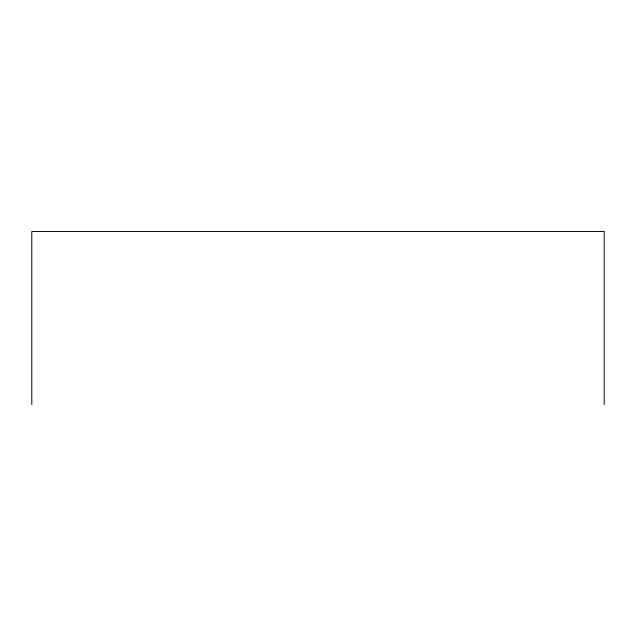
<?xml version="1.0" encoding="UTF-8"?>
<svg xmlns="http://www.w3.org/2000/svg" width="636" height="636" viewBox="0 0 636 636"><rect width="100%" height="100%" fill="white"/><g stroke="black" fill="none" stroke-linecap="round" stroke-linejoin="round"><path stroke-width="0.95" d="M604.2 404.536L604.2 231.464L31.8 231.464L31.8 404.536"/></g></svg>
